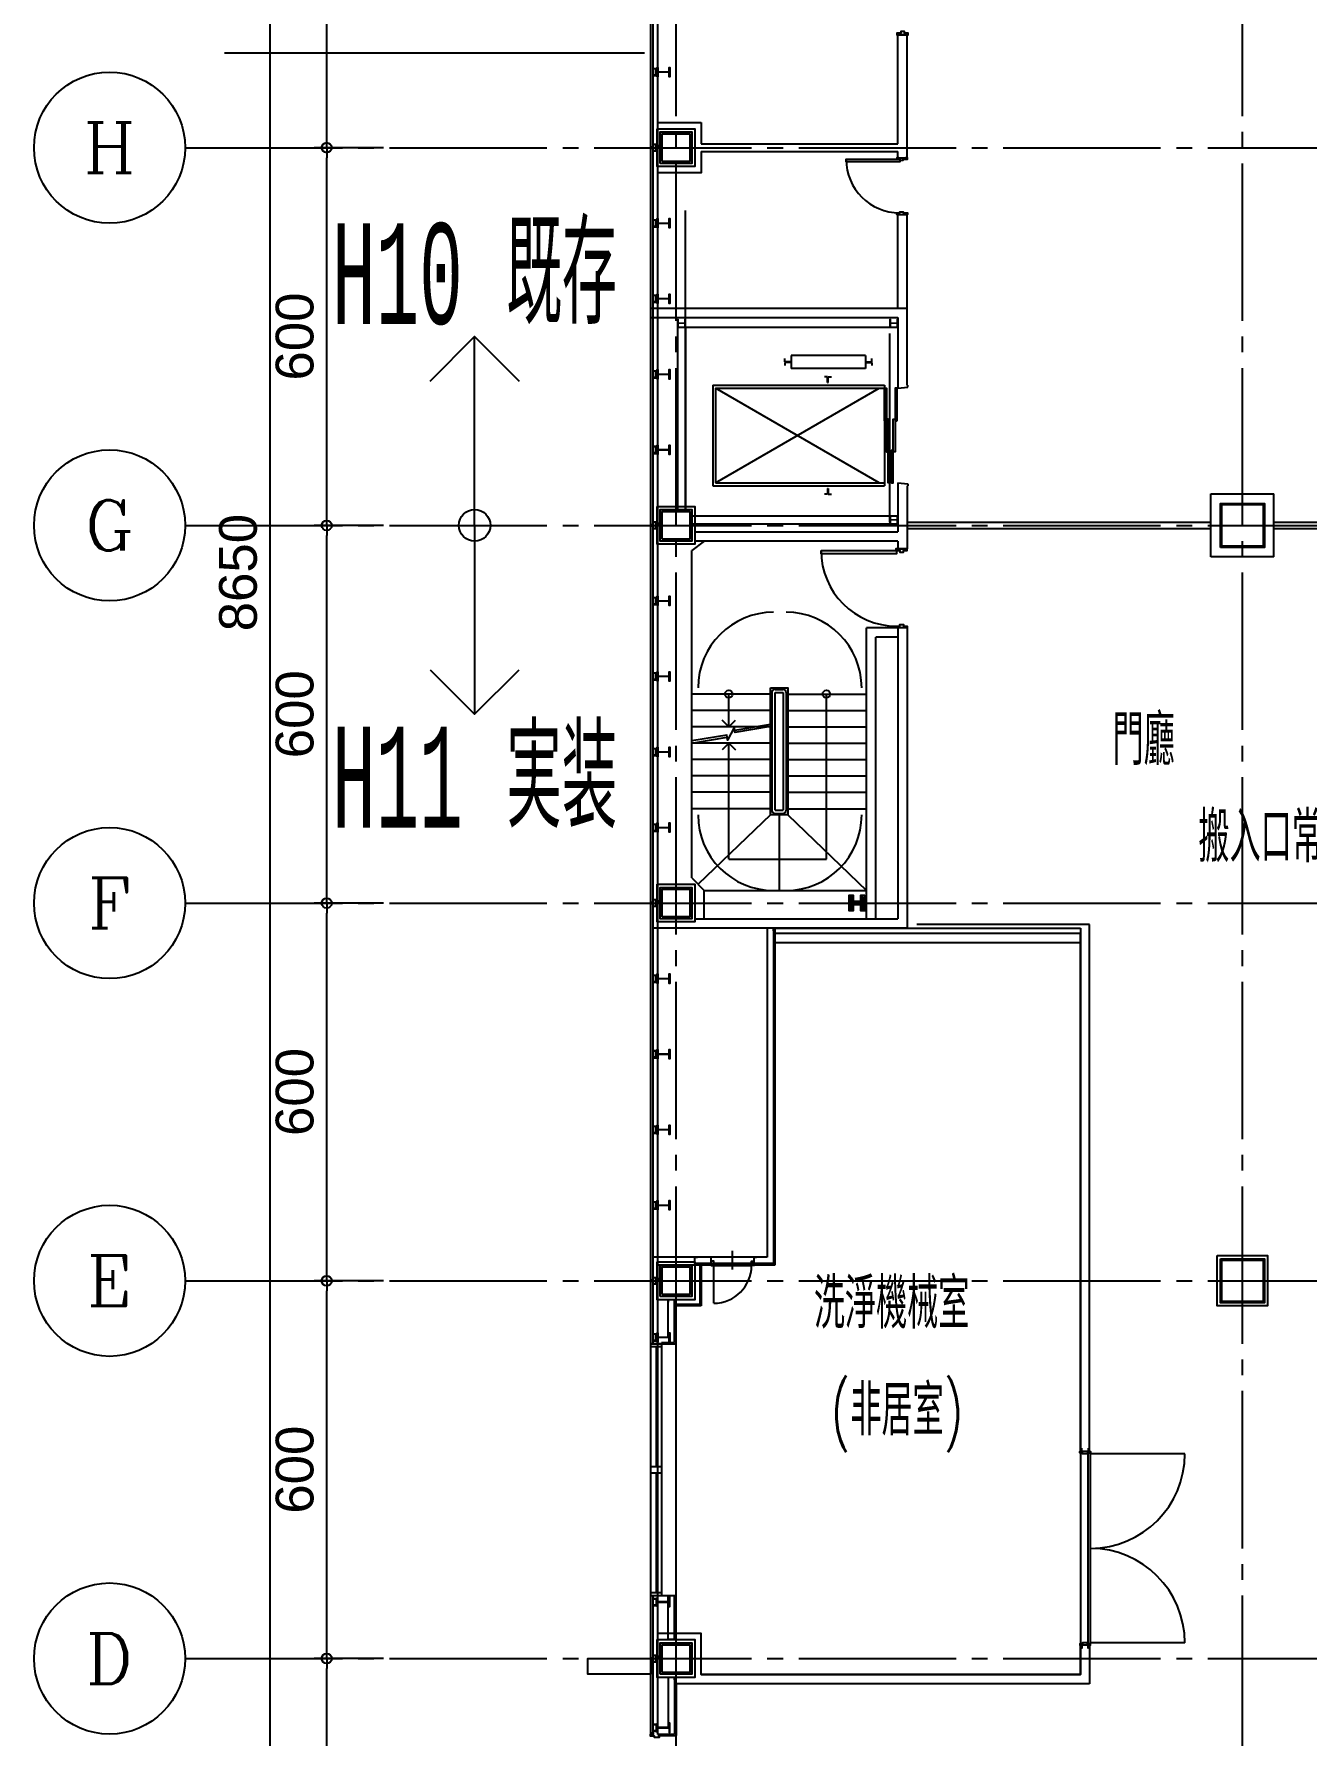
# Model space of a CAD drawing. Header units: millimetres. Extents: x -48783 to 29932, y 8989 to 23940.
# Drawn here: x -1020 to 1002, y 13227 to 15930 of the extents above; entities that cross this region are included whole.
import ezdxf
from ezdxf.enums import TextEntityAlignment as Align

# ---------------------------------------------------------------- set-up
doc = ezdxf.new("R2010")
doc.units = ezdxf.units.MM
doc.header["$LTSCALE"] = 100
doc.linetypes.add('X-N-FAB-L20$0$COL-CEN-LIN', pattern=[3.25, 2.5, -0.25, 0.25, -0.25])
for name, color, linetype in [('0-XREF', 7, 'Continuous'), ('X-N-FAB-L20$0$0-MC', 8, 'Continuous'), ('X-N-FAB-L20$0$0-NC', 8, 'Continuous'), ('X-N-FAB-L20$0$08', 8, 'Continuous'), ('X-N-FAB-L20$0$BLOCK', 8, 'Continuous'), ('X-N-FAB-L20$0$CCL', 8, 'X-N-FAB-L20$0$COL-CEN-LIN'), ('X-N-FAB-L20$0$COL', 8, 'Continuous'), ('X-N-FAB-L20$0$COL-S', 8, 'Continuous')]:
    doc.layers.add(name, color=color, linetype=linetype)
doc.layers.add('X-N-FAB-L20$0$A-BLOCK', color=8, linetype='Continuous', plot=False)
doc.layers.add('X-N-FAB-L20$0$DIM', color=8, linetype='Continuous', plot=False)
doc.layers.add('X-N-FAB-L20$0$ARC', color=8, linetype='Continuous', lineweight=0)
doc.layers.add('X-N-FAB-L20$0$STEEL1', color=8, linetype='Continuous', lineweight=0)
doc.styles.add('X-N-FAB-L20$0$ATS', font='monotxt', dxfattribs={"bigfont": 'BIGFONT'})
doc.styles.add('X-N-FAB-L20$0$COL-NUM', font='romanc')
doc.styles.add('X-N-FAB-L20$0$DimStyUse', font='romans.shx', dxfattribs={"width": 0.7})
doc.styles.add('X-N-FAB-L20$0$Gen-Text', font='arial.ttf', dxfattribs={"height": 2.5})
doc.styles.add('X-N-FAB-L20$0$JEH', font='SIMPLEX.shx', dxfattribs={"bigfont": 'genie.shx'})
doc.dimstyles.new('X-N-FAB-L20$0$CIRL', dxfattribs={"dimtxt": 30, "dimasz": 8, "dimexe": 8, "dimexo": 0, "dimgap": 5, "dimtad": 1, "dimdsep": 46, "dimtxsty": 'X-N-FAB-L20$0$DimStyUse', "dimblk": 'X-N-FAB-L20$0$_Origin', "dimcen": 10, "dimdle": 8, "dimclrt": 2, "dimazin": 0, "dimtfac": 1, "dimtix": 1, "dimtmove": 2, "dimatfit": 3, "dimfxl": 10, "dimtolj": 1, "dimarcsym": 0})

# ---------------------------------------------------------------- blocks, each defined once
blk = doc.blocks.new('X-N-FAB-L20$0$cn-y')
at = {"layer": 'X-N-FAB-L20$0$0-MC'}
blk.add_circle((-50, 0), 50, dxfattribs=at)
at = {"layer": 'X-N-FAB-L20$0$0-NC', "style": 'X-N-FAB-L20$0$COL-NUM'}
blk.add_attdef('GRID-Y', text='', height=50, dxfattribs=at).set_placement((-50, 0), align=Align.MIDDLE_CENTER)
blk = doc.blocks.new('X-N-FAB-L20$0$_Origin')
at = {"color": 0, "linetype": 'ByBlock', "lineweight": -2}
blk.add_line((0, 0), (-1, 0), dxfattribs=at)
blk.add_circle((0, 0), 0.5, dxfattribs=at)
blk = doc.blocks.new('*D118')
at = {"layer": 'X-N-FAB-L20$0$DIM', "color": 0, "lineweight": -2, "transparency": 16777216}
for p, q in [((465, 8800), (355, 8800)), ((375, 166), (375, 8784)), ((465, 150), (355, 150))]:
    blk.add_line(p, q, dxfattribs=at)
at = {"layer": 'X-N-FAB-L20$0$DIM', "color": 0, "lineweight": -2, "transparency": 16777216, "xscale": 16, "yscale": 16, "zscale": 16}
for p, rotation in [((375, 8800), 90), ((375, 150), 270)]:
    blk.add_blockref('X-N-FAB-L20$0$_Origin', p, dxfattribs=dict(at, rotation=rotation))
at = {"layer": 'X-N-FAB-L20$0$DIM', "color": 2, "transparency": 16777216, "insert": (324.4, 4475), "char_height": 2.5, "attachment_point": 5, "rotation": 90, "style": 'X-N-FAB-L20$0$Gen-Text'}
blk.add_mtext('\\A1;{\\H24x;8650}', dxfattribs=at)
blk = doc.blocks.new('*D122')
at = {"layer": 'X-N-FAB-L20$0$DIM', "color": 0, "lineweight": -2, "transparency": 16777216}
for p, q in [((555, 2750), (445, 2750)), ((465, 2166), (465, 2734)), ((555, 2150), (445, 2150))]:
    blk.add_line(p, q, dxfattribs=at)
at = {"layer": 'X-N-FAB-L20$0$DIM', "color": 0, "lineweight": -2, "transparency": 16777216, "xscale": 16, "yscale": 16, "zscale": 16}
for p, rotation in [((465, 2750), 90), ((465, 2150), 270)]:
    blk.add_blockref('X-N-FAB-L20$0$_Origin', p, dxfattribs=dict(at, rotation=rotation))
at = {"layer": 'X-N-FAB-L20$0$DIM', "color": 2, "transparency": 16777216, "insert": (414.4, 2450), "char_height": 2.5, "attachment_point": 5, "rotation": 90, "style": 'X-N-FAB-L20$0$Gen-Text'}
blk.add_mtext('\\A1;{\\H24x;600}', dxfattribs=at)
blk = doc.blocks.new('*D123')
at = {"layer": 'X-N-FAB-L20$0$DIM', "color": 0, "lineweight": -2, "transparency": 16777216}
for p, q in [((555, 3350), (445, 3350)), ((465, 2766), (465, 3334)), ((555, 2750), (445, 2750))]:
    blk.add_line(p, q, dxfattribs=at)
at = {"layer": 'X-N-FAB-L20$0$DIM', "color": 0, "lineweight": -2, "transparency": 16777216, "xscale": 16, "yscale": 16, "zscale": 16}
for p, rotation in [((465, 3350), 90), ((465, 2750), 270)]:
    blk.add_blockref('X-N-FAB-L20$0$_Origin', p, dxfattribs=dict(at, rotation=rotation))
at = {"layer": 'X-N-FAB-L20$0$DIM', "color": 2, "transparency": 16777216, "insert": (414.4, 3050), "char_height": 2.5, "attachment_point": 5, "rotation": 90, "style": 'X-N-FAB-L20$0$Gen-Text'}
blk.add_mtext('\\A1;{\\H24x;600}', dxfattribs=at)
blk = doc.blocks.new('*D124')
at = {"layer": 'X-N-FAB-L20$0$DIM', "color": 0, "lineweight": -2, "transparency": 16777216}
for p, q in [((555, 3950), (445, 3950)), ((465, 3366), (465, 3934)), ((555, 3350), (445, 3350))]:
    blk.add_line(p, q, dxfattribs=at)
at = {"layer": 'X-N-FAB-L20$0$DIM', "color": 0, "lineweight": -2, "transparency": 16777216, "xscale": 16, "yscale": 16, "zscale": 16}
for p, rotation in [((465, 3950), 90), ((465, 3350), 270)]:
    blk.add_blockref('X-N-FAB-L20$0$_Origin', p, dxfattribs=dict(at, rotation=rotation))
at = {"layer": 'X-N-FAB-L20$0$DIM', "color": 2, "transparency": 16777216, "insert": (414.4, 3650), "char_height": 2.5, "attachment_point": 5, "rotation": 90, "style": 'X-N-FAB-L20$0$Gen-Text'}
blk.add_mtext('\\A1;{\\H24x;600}', dxfattribs=at)
blk = doc.blocks.new('*D125')
at = {"layer": 'X-N-FAB-L20$0$DIM', "color": 0, "lineweight": -2, "transparency": 16777216}
for p, q in [((555, 4550), (445, 4550)), ((465, 3966), (465, 4534)), ((555, 3950), (445, 3950))]:
    blk.add_line(p, q, dxfattribs=at)
at = {"layer": 'X-N-FAB-L20$0$DIM', "color": 0, "lineweight": -2, "transparency": 16777216, "xscale": 16, "yscale": 16, "zscale": 16}
for p, rotation in [((465, 4550), 90), ((465, 3950), 270)]:
    blk.add_blockref('X-N-FAB-L20$0$_Origin', p, dxfattribs=dict(at, rotation=rotation))
at = {"layer": 'X-N-FAB-L20$0$DIM', "color": 2, "transparency": 16777216, "insert": (414.4, 4250), "char_height": 2.5, "attachment_point": 5, "rotation": 90, "style": 'X-N-FAB-L20$0$Gen-Text'}
blk.add_mtext('\\A1;{\\H24x;600}', dxfattribs=at)
blk = doc.blocks.new('*D126')
at = {"layer": 'X-N-FAB-L20$0$DIM', "color": 0, "lineweight": -2, "transparency": 16777216}
for p, q in [((555, 5150), (445, 5150)), ((465, 4566), (465, 5134)), ((555, 4550), (445, 4550))]:
    blk.add_line(p, q, dxfattribs=at)
at = {"layer": 'X-N-FAB-L20$0$DIM', "color": 0, "lineweight": -2, "transparency": 16777216, "xscale": 16, "yscale": 16, "zscale": 16}
for p, rotation in [((465, 5150), 90), ((465, 4550), 270)]:
    blk.add_blockref('X-N-FAB-L20$0$_Origin', p, dxfattribs=dict(at, rotation=rotation))
at = {"layer": 'X-N-FAB-L20$0$DIM', "color": 2, "transparency": 16777216, "insert": (414.4, 4850), "char_height": 2.5, "attachment_point": 5, "rotation": 90, "style": 'X-N-FAB-L20$0$Gen-Text'}
blk.add_mtext('\\A1;{\\H24x;600}', dxfattribs=at)
blk = doc.blocks.new('*D127')
at = {"layer": 'X-N-FAB-L20$0$DIM', "color": 0, "lineweight": -2, "transparency": 16777216}
for p, q in [((555, 5750), (445, 5750)), ((465, 5166), (465, 5734)), ((555, 5150), (445, 5150))]:
    blk.add_line(p, q, dxfattribs=at)
at = {"layer": 'X-N-FAB-L20$0$DIM', "color": 0, "lineweight": -2, "transparency": 16777216, "xscale": 16, "yscale": 16, "zscale": 16}
for p, rotation in [((465, 5750), 90), ((465, 5150), 270)]:
    blk.add_blockref('X-N-FAB-L20$0$_Origin', p, dxfattribs=dict(at, rotation=rotation))
at = {"layer": 'X-N-FAB-L20$0$DIM', "color": 2, "transparency": 16777216, "insert": (414.4, 5450), "char_height": 2.5, "attachment_point": 5, "rotation": 90, "style": 'X-N-FAB-L20$0$Gen-Text'}
blk.add_mtext('\\A1;{\\H24x;600}', dxfattribs=at)
blk = doc.blocks.new('X-N-FAB-L20$0$A$C3a14f8e9')
at = {"layer": 'X-N-FAB-L20$0$COL'}
blk.add_lwpolyline([(0, 80), (80, 80), (80, 0), (0, 0)], close=True, dxfattribs=at)
at = {"layer": 'X-N-FAB-L20$0$COL-S'}
for points in [[(5, 75), (75, 75), (75, 5), (5, 5)], [(7, 73), (73, 73), (73, 7), (7, 7)]]:
    blk.add_lwpolyline(points, close=True, dxfattribs=at)
blk = doc.blocks.new('X-N-FAB-L20$0$A$C028b1125')
at = {"layer": 'X-N-FAB-L20$0$COL'}
blk.add_lwpolyline([(0, 60), (60, 60), (60, 0), (0, 0)], close=True, dxfattribs=at)
at = {"layer": 'X-N-FAB-L20$0$COL-S'}
for points in [[(5, 5), (5, 55), (55, 55), (55, 5)], [(8, 8), (8, 52), (52, 52), (52, 8)]]:
    blk.add_lwpolyline(points, close=True, dxfattribs=at)
blk = doc.blocks.new('X-N-FAB-L20$0$A$C0e89b959')
at = {"layer": 'X-N-FAB-L20$0$ARC'}
for q in [(100, 100), (0, 0)]:
    blk.add_line((100, 0), q, dxfattribs=at)
at = {"layer": 'X-N-FAB-L20$0$COL'}
for p, q in [((0, 0), (0, 100)), ((0, 100), (100, 100))]:
    blk.add_line(p, q, dxfattribs=at)
at = {"layer": 'X-N-FAB-L20$0$COL-S'}
for points in [[(15, 15), (15, 85), (85, 85), (85, 15)], [(15, 15), (15, 85), (85, 85), (85, 15)], [(17, 17), (17, 83), (83, 83), (83, 17)], [(17, 17), (17, 83), (83, 83), (83, 17)]]:
    blk.add_lwpolyline(points, close=True, dxfattribs=at)
blk = doc.blocks.new('X-N-FAB-L20$0$A$C4DFC7D4D')
at = {"layer": 'X-N-FAB-L20$0$STEEL1'}
blk.add_lwpolyline([(0, 0), (0, 150), (11, 150), (11, 79), (139, 79), (139, 150), (150, 150), (150, 0), (139, 0), (139, 71), (11, 71), (11, 0)], close=True, dxfattribs=at)
blk = doc.blocks.new('X-N-FAB-L20$0$A$C1d07c4d4')
for centre, radius in [((397.4, 4525), 25), ((801.2, 4257), 6), ((956.4, 4257), 6)]:
    blk.add_circle(centre, radius)
at = {"layer": 'X-N-FAB-L20$0$08'}
for p, q in [((677.4, 3225), (677.4, 5825)), ((680.9, 3225), (680.9, 5825)), ((688.4, 3225), (688.4, 5825)), ((1084.9, 5304.3), (1069.9, 5304.3)), ((1069.9, 5131), (1069.9, 5304.3)), ((1084.9, 5109), (1084.9, 5304.3)), ((667.4, 5275), (0, 5275)), ((688.4, 5165), (757.4, 5165)), ((757.4, 5165), (757.4, 5131)), ((757.4, 5131), (1069.9, 5131)), ((757.4, 5119), (1069.9, 5119)), ((1069.9, 5109), (1069.9, 5119)), ((1069.9, 5109), (1084.9, 5109)), ((732.4, 4550), (732.4, 5025)), ((1069.9, 4870), (1069.9, 5019)), ((1069.9, 5019), (1084.9, 5019)), ((1084.9, 4747.8), (1084.9, 5019)), ((677.4, 4870), (1084.9, 4870)), ((677.4, 4855), (1069.9, 4855)), ((719.9, 4840), (1069.9, 4840)), ((719.9, 4840), (719.9, 4550)), ((732.4, 4840), (732.4, 4550)), ((1069.9, 4855), (1069.9, 4742.8)), ((397.4, 4525), (397.4, 4825)), ((1057.4, 4530), (1057.4, 4830)), ((890.3, 4785), (890.3, 4790)), ((1018.3, 4795), (900.3, 4795)), ((900.3, 4795), (900.3, 4774)), ((1018.3, 4795), (1018.3, 4774)), ((1028.3, 4785), (1028.3, 4790)), ((899.3, 4785), (890.3, 4785)), ((899.3, 4784), (890.3, 4784)), ((890.3, 4784), (890.3, 4779)), ((899.3, 4785), (899.3, 4784)), ((1018.3, 4774), (900.3, 4774)), ((958.3, 4760.8), (953.3, 4760.8)), ((958.3, 4751.8), (958.3, 4760.8)), ((959.3, 4760.8), (964.3, 4760.8)), ((959.3, 4751.8), (959.3, 4760.8)), ((1019.3, 4785), (1028.3, 4785)), ((1019.3, 4785), (1019.3, 4784)), ((1019.3, 4784), (1028.3, 4784)), ((1028.3, 4784), (1028.3, 4779)), ((776, 4747.8), (1048.6, 4747.8)), ((776, 4747.8), (776, 4587.8)), ((780.4, 4742.8), (1040.4, 4742.8)), ((1040.4, 4592.8), (780.4, 4742.8)), ((780.4, 4592.8), (1040.4, 4742.8)), ((780.4, 4742.8), (780.4, 4592.8)), ((958.3, 4751.8), (959.3, 4751.8)), ((1040.4, 4742.8), (1048.6, 4742.8)), ((1040.4, 4742.8), (1040.4, 4742.8)), ((1048.6, 4747.8), (1048.6, 4587.8)), ((1069.9, 4742.8), (1085.9, 4744.8)), ((1085.9, 4747.8), (1084.9, 4747.8)), ((1085.9, 4744.8), (1085.9, 4747.8)), ((776, 4587.8), (1048.6, 4587.8)), ((780.4, 4592.8), (1040.4, 4592.8)), ((958.3, 4574.8), (953.3, 4574.8)), ((958.3, 4583.8), (958.3, 4574.8)), ((958.3, 4583.8), (959.3, 4583.8)), ((959.3, 4583.8), (959.3, 4574.8)), ((959.3, 4574.8), (964.3, 4574.8)), ((1040.4, 4592.8), (1040.4, 4592.8)), ((1040.4, 4592.8), (1048.6, 4592.8)), ((1069.9, 4592.8), (1085.9, 4590.8)), ((1069.9, 4592.8), (1069.9, 4515)), ((1084.9, 4587.8), (1084.9, 4487.5)), ((1085.9, 4587.8), (1084.9, 4587.8)), ((1085.9, 4590.8), (1085.9, 4587.8)), ((1567.4, 4475), (1567.4, 4575)), ((1567.4, 4575), (1667.4, 4575)), ((1667.4, 4475), (1667.4, 4575)), ((397.4, 4525), (397.4, 4225)), ((742.4, 4540), (1069.9, 4540)), ((742.4, 4527.5), (1069.9, 4527.5)), ((747.4, 4515), (1069.9, 4515)), ((747.4, 4515), (1017.4, 4515)), ((1084.9, 4530), (1567.4, 4530)), ((1084.9, 4520), (1567.4, 4520)), ((1667.4, 4530), (1919.9, 4530)), ((1667.4, 4520), (1919.9, 4520)), ((762.4, 4500), (742.4, 4485)), ((1069.9, 4500), (747.4, 4500)), ((1069.9, 4500), (1069.9, 4487.5)), ((1084.9, 4500), (1084.9, 4487.5)), ((742.4, 3965), (742.4, 4485)), ((1069.9, 4487.5), (1084.9, 4487.5)), ((1667.4, 4475), (1567.4, 4475)), ((1084.9, 4362.5), (1019.9, 4362.5)), ((1019.9, 3900), (1019.9, 4362.5)), ((1069.9, 4362.5), (1069.9, 3900)), ((1084.9, 4362.5), (1084.9, 3885)), ((1034.9, 3900), (1034.9, 4347.5)), ((1069.9, 4347.5), (1034.9, 4347.5)), ((867.4, 4257), (742.4, 4257)), ((801.2, 4205), (801.2, 4257)), ((869.9, 4259.5), (869.9, 4072.5)), ((874.9, 4264.5), (887.4, 4264.5)), ((874.9, 4072.5), (874.9, 4259.5)), ((874.9, 4259.5), (887.4, 4259.5)), ((887.4, 4259.5), (887.4, 4072.5)), ((892.4, 4259.5), (892.4, 4072.5)), ((894.9, 4257), (1019.9, 4257)), ((956.4, 3995), (956.4, 4257)), ((867.4, 4231), (742.4, 4231)), ((894.9, 4231), (1019.9, 4231)), ((867.4, 4205), (742.4, 4205)), ((742.4, 4183.2), (798, 4192.4)), ((801.2, 4205), (790.6, 4215.6)), ((801.2, 4205), (811.8, 4215.6)), ((810.8, 4199.5), (867.4, 4209)), ((811.3, 4196.5), (867.4, 4205.9)), ((894.9, 4205), (1019.9, 4205)), ((742.4, 4179), (798.7, 4188.4)), ((867.4, 4179), (742.4, 4179)), ((801.2, 4179), (790.6, 4168.4)), ((801.2, 4179), (811.8, 4168.4)), ((801.2, 3995), (801.2, 4179)), ((894.9, 4179), (1019.9, 4179)), ((867.4, 4153), (742.4, 4153)), ((894.9, 4153), (1019.9, 4153)), ((867.4, 4127), (742.4, 4127)), ((894.9, 4127), (1019.9, 4127)), ((867.4, 4101), (742.4, 4101)), ((894.9, 4101), (1019.9, 4101)), ((867.4, 4075), (742.4, 4075)), ((867.4, 4065), (752.4, 3955)), ((874.9, 4072.5), (887.4, 4072.5)), ((874.9, 4067.5), (887.4, 4067.5)), ((881.2, 4065), (881.2, 3945)), ((894.9, 4075), (1019.9, 4075)), ((894.9, 4065), (1019.9, 3945)), ((801.2, 3995), (956.4, 3995)), ((742.4, 3965), (762.4, 3945)), ((762.4, 3900), (762.4, 3945)), ((762.4, 3945), (1019.9, 3945)), ((747.4, 3900), (1069.9, 3900)), ((1084.9, 3885), (680.9, 3885)), ((862.4, 3885), (862.4, 3362.5)), ((872.4, 3885), (872.4, 3352.5)), ((874.6, 3885), (874.6, 3350.3)), ((1360.2, 3876.8), (874.6, 3876.8)), ((1374.6, 3891.2), (1099.9, 3891.2)), ((1360.2, 3054), (1360.2, 3876.8)), ((1374.6, 3054.3), (1374.6, 3891.2)), ((1360.2, 3861.8), (874.6, 3861.8)), ((862.4, 3362.5), (680.9, 3362.5)), ((773.4, 3352.5), (747.4, 3352.5)), ((755.2, 3352.5), (755.2, 3287.2)), ((807.4, 3342.8), (807.4, 3372.8)), ((872.4, 3352.5), (841.4, 3352.5)), ((757.4, 3350.3), (757.4, 3285)), ((773.4, 3350.3), (757.4, 3350.3)), ((777.4, 3289.3), (777.4, 3349.3)), ((874.6, 3350.3), (841.4, 3350.3)), ((705.2, 3235.3), (705.2, 3295)), ((715.2, 3227.2), (715.2, 3295)), ((755.2, 3287.2), (715.2, 3287.2)), ((717.4, 3225), (717.4, 3285)), ((757.4, 3285), (717.4, 3285)), ((677.4, 2825), (677.4, 3225)), ((694.4, 3225), (677.4, 3225)), ((677.4, 3225), (717.4, 3225)), ((694.4, 3220), (677.4, 3220)), ((685.9, 3220), (685.9, 3030)), ((694.4, 3227.2), (715.2, 3227.2)), ((694.4, 3225), (694.4, 2825)), ((717.4, 2825), (717.4, 3225)), ((677.4, 3030), (694.4, 3030)), ((1525.9, 3050), (1375.9, 3050)), ((677.4, 3020), (694.4, 3020)), ((685.9, 3020), (685.9, 2830)), ((677.4, 2830), (694.4, 2830)), ((677.4, 2825), (688.4, 2825)), ((677.4, 2825), (694.4, 2825)), ((677.4, 2604.5), (677.4, 2825)), ((677.4, 2825), (717.4, 2825)), ((680.9, 2604.5), (680.9, 2825)), ((688.4, 2604.5), (688.4, 2825)), ((705.2, 2755), (705.2, 2825)), ((715.2, 2755), (715.2, 2825)), ((717.4, 2765), (717.4, 2825)), ((1360.2, 2699.4), (1360.2, 2746)), ((1374.6, 2746), (1374.6, 2685)), ((1525.9, 2750), (1375.9, 2750)), ((705.2, 2695), (705.2, 2614.7)), ((715.2, 2695), (715.2, 2604.7)), ((717.4, 2685), (717.4, 2602.5)), ((1374.6, 2685), (717.4, 2685)), ((757.4, 2699.4), (1360.2, 2699.4)), ((677.4, 2606.5), (680.9, 2606.5)), ((688.4, 2604.7), (715.2, 2604.7)), ((688.4, 2602.5), (717.4, 2602.5))]:
    blk.add_line(p, q, dxfattribs=at)
for points in [[(1083.2, 5304.3), (1086.4, 5304.3), (1086.4, 5306.8), (1080.4, 5306.8), (1080.4, 5309.3), (1074.4, 5309.3), (1074.4, 5306.8), (1068.4, 5306.8), (1068.4, 5304.3), (1071.6, 5304.3)], [(685.9, 5240), (685.9, 5250), (680.9, 5250), (680.9, 5240)], [(682.4, 5250.6), (687.4, 5250.6), (687.4, 5245.6), (686.8, 5245.6), (686.8, 5250), (682.4, 5250)], [(687.4, 5237.5), (687.4, 5252.5), (688.3, 5252.5), (688.3, 5245.3), (706.5, 5245.3), (706.5, 5252.5), (707.4, 5252.5), (707.4, 5237.5), (706.5, 5237.5), (706.5, 5244.7), (688.3, 5244.7), (688.3, 5237.5)], [(682.4, 5239.4), (687.4, 5239.4), (687.4, 5244.4), (686.8, 5244.4), (686.8, 5240), (682.4, 5240)], [(687.4, 5155), (747.4, 5155), (747.4, 5095), (687.4, 5095)], [(692.4, 5100), (692.4, 5150), (742.4, 5150), (742.4, 5100)], [(695.4, 5103), (695.4, 5147), (739.4, 5147), (739.4, 5103)], [(677.4, 5124), (677.4, 5126), (680.9, 5126), (680.9, 5124)], [(685.9, 5120), (685.9, 5130), (680.9, 5130), (680.9, 5120)], [(685.9, 5122.5), (685.9, 5127.5), (690.9, 5127.5), (690.9, 5126.9), (686.5, 5126.9), (686.5, 5122.5)], [(687.4, 5127.5), (692.4, 5127.5), (692.4, 5132.5), (691.8, 5132.5), (691.8, 5128.1), (687.4, 5128.1)], [(1072.8, 5106.5), (1072.8, 5102.5), (987.8, 5102.5), (987.8, 5106.5)], [(685.9, 5000), (685.9, 5010), (680.9, 5010), (680.9, 5000)], [(682.4, 5010.6), (687.4, 5010.6), (687.4, 5005.6), (686.8, 5005.6), (686.8, 5010), (682.4, 5010)], [(682.4, 4999.4), (687.4, 4999.4), (687.4, 5004.4), (686.8, 5004.4), (686.8, 5000), (682.4, 5000)], [(687.4, 4997.5), (687.4, 5012.5), (688.3, 5012.5), (688.3, 5005.3), (706.5, 5005.3), (706.5, 5012.5), (707.4, 5012.5), (707.4, 4997.5), (706.5, 4997.5), (706.5, 5004.7), (688.3, 5004.7), (688.3, 4997.5)], [(685.9, 4880), (685.9, 4890), (680.9, 4890), (680.9, 4880)], [(682.4, 4890.6), (687.4, 4890.6), (687.4, 4885.6), (686.8, 4885.6), (686.8, 4890), (682.4, 4890)], [(682.4, 4879.4), (687.4, 4879.4), (687.4, 4884.4), (686.8, 4884.4), (686.8, 4880), (682.4, 4880)], [(687.4, 4877.5), (687.4, 4892.5), (688.3, 4892.5), (688.3, 4885.3), (706.5, 4885.3), (706.5, 4892.5), (707.4, 4892.5), (707.4, 4877.5), (706.5, 4877.5), (706.5, 4884.7), (688.3, 4884.7), (688.3, 4877.5)], [(685.9, 4760), (685.9, 4770), (680.9, 4770), (680.9, 4760)], [(682.4, 4770.6), (687.4, 4770.6), (687.4, 4765.6), (686.8, 4765.6), (686.8, 4770), (682.4, 4770)], [(682.4, 4759.4), (687.4, 4759.4), (687.4, 4764.4), (686.8, 4764.4), (686.8, 4760), (682.4, 4760)], [(687.4, 4757.5), (687.4, 4772.5), (688.3, 4772.5), (688.3, 4765.3), (706.5, 4765.3), (706.5, 4772.5), (707.4, 4772.5), (707.4, 4757.5), (706.5, 4757.5), (706.5, 4764.7), (688.3, 4764.7), (688.3, 4757.5)], [(1048.6, 4691.1), (1048.6, 4742.8), (1051.6, 4742.8), (1051.6, 4691.1)], [(1068.6, 4691.1), (1068.6, 4742.8), (1065.6, 4742.8), (1065.6, 4691.1)], [(1051.6, 4693.6), (1051.6, 4641.9), (1054.6, 4641.9), (1054.6, 4693.6)], [(1065.6, 4693.6), (1065.6, 4641.9), (1062.6, 4641.9), (1062.6, 4693.6)], [(682.4, 4650.6), (687.4, 4650.6), (687.4, 4645.6), (686.8, 4645.6), (686.8, 4650), (682.4, 4650)], [(687.4, 4637.5), (687.4, 4652.5), (688.3, 4652.5), (688.3, 4645.3), (706.5, 4645.3), (706.5, 4652.5), (707.4, 4652.5), (707.4, 4637.5), (706.5, 4637.5), (706.5, 4644.7), (688.3, 4644.7), (688.3, 4637.5)], [(685.9, 4640), (685.9, 4650), (680.9, 4650), (680.9, 4640)], [(682.4, 4639.4), (687.4, 4639.4), (687.4, 4644.4), (686.8, 4644.4), (686.8, 4640), (682.4, 4640)], [(1057.6, 4644.4), (1057.6, 4592.7), (1054.6, 4592.7), (1054.6, 4644.4)], [(1059.6, 4644.4), (1059.6, 4592.7), (1062.6, 4592.7), (1062.6, 4644.4)], [(687.4, 4555), (747.4, 4555), (747.4, 4495), (687.4, 4495)], [(692.4, 4550), (742.4, 4550), (742.4, 4500), (692.4, 4500)], [(692.4, 4500), (692.4, 4550), (742.4, 4550), (742.4, 4500)], [(695.4, 4503), (695.4, 4547), (739.4, 4547), (739.4, 4503)], [(1582.4, 4490), (1582.4, 4560), (1652.4, 4560), (1652.4, 4490)], [(1582.4, 4490), (1582.4, 4560), (1652.4, 4560), (1652.4, 4490)], [(1584.4, 4492), (1584.4, 4558), (1650.4, 4558), (1650.4, 4492)], [(1584.4, 4492), (1584.4, 4558), (1650.4, 4558), (1650.4, 4492)], [(677.4, 4524), (677.4, 4526), (680.9, 4526), (680.9, 4524)], [(685.9, 4520), (685.9, 4530), (680.9, 4530), (680.9, 4520)], [(685.9, 4522.5), (685.9, 4527.5), (690.9, 4527.5), (690.9, 4526.9), (686.5, 4526.9), (686.5, 4522.5)], [(687.4, 4527.5), (692.4, 4527.5), (692.4, 4532.5), (691.8, 4532.5), (691.8, 4528.1), (687.4, 4528.1)], [(948, 4485), (1067.9, 4485), (1067.9, 4480), (948, 4480)], [(1070.1, 4487.5), (1066.9, 4487.5), (1066.9, 4485), (1072.9, 4485), (1072.9, 4482.5), (1078.9, 4482.5), (1078.9, 4485), (1084.9, 4485), (1084.9, 4487.5), (1081.7, 4487.5)], [(685.9, 4400), (685.9, 4410), (680.9, 4410), (680.9, 4400)], [(682.4, 4410.6), (687.4, 4410.6), (687.4, 4405.6), (686.8, 4405.6), (686.8, 4410), (682.4, 4410)], [(687.4, 4397.5), (687.4, 4412.5), (688.3, 4412.5), (688.3, 4405.3), (706.5, 4405.3), (706.5, 4412.5), (707.4, 4412.5), (707.4, 4397.5), (706.5, 4397.5), (706.5, 4404.7), (688.3, 4404.7), (688.3, 4397.5)], [(682.4, 4399.4), (687.4, 4399.4), (687.4, 4404.4), (686.8, 4404.4), (686.8, 4400), (682.4, 4400)], [(1070.1, 4362.5), (1066.9, 4362.5), (1066.9, 4365), (1072.9, 4365), (1072.9, 4367.5), (1078.9, 4367.5), (1078.9, 4365), (1084.9, 4365), (1084.9, 4362.5), (1081.7, 4362.5)], [(685.9, 4280), (685.9, 4290), (680.9, 4290), (680.9, 4280)], [(682.4, 4290.6), (687.4, 4290.6), (687.4, 4285.6), (686.8, 4285.6), (686.8, 4290), (682.4, 4290)], [(682.4, 4279.4), (687.4, 4279.4), (687.4, 4284.4), (686.8, 4284.4), (686.8, 4280), (682.4, 4280)], [(687.4, 4277.5), (687.4, 4292.5), (688.3, 4292.5), (688.3, 4285.3), (706.5, 4285.3), (706.5, 4292.5), (707.4, 4292.5), (707.4, 4277.5), (706.5, 4277.5), (706.5, 4284.7), (688.3, 4284.7), (688.3, 4277.5)], [(685.9, 4160), (685.9, 4170), (680.9, 4170), (680.9, 4160)], [(682.4, 4170.6), (687.4, 4170.6), (687.4, 4165.6), (686.8, 4165.6), (686.8, 4170), (682.4, 4170)], [(682.4, 4159.4), (687.4, 4159.4), (687.4, 4164.4), (686.8, 4164.4), (686.8, 4160), (682.4, 4160)], [(687.4, 4157.5), (687.4, 4172.5), (688.3, 4172.5), (688.3, 4165.3), (706.5, 4165.3), (706.5, 4172.5), (707.4, 4172.5), (707.4, 4157.5), (706.5, 4157.5), (706.5, 4164.7), (688.3, 4164.7), (688.3, 4157.5)], [(685.9, 4040), (685.9, 4050), (680.9, 4050), (680.9, 4040)], [(682.4, 4050.6), (687.4, 4050.6), (687.4, 4045.6), (686.8, 4045.6), (686.8, 4050), (682.4, 4050)], [(682.4, 4039.4), (687.4, 4039.4), (687.4, 4044.4), (686.8, 4044.4), (686.8, 4040), (682.4, 4040)], [(687.4, 4037.5), (687.4, 4052.5), (688.3, 4052.5), (688.3, 4045.3), (706.5, 4045.3), (706.5, 4052.5), (707.4, 4052.5), (707.4, 4037.5), (706.5, 4037.5), (706.5, 4044.7), (688.3, 4044.7), (688.3, 4037.5)], [(687.4, 3955), (747.4, 3955), (747.4, 3895), (687.4, 3895)], [(687.4, 3955), (747.4, 3955), (747.4, 3895), (687.4, 3895)], [(687.4, 3955), (747.4, 3955), (747.4, 3895), (687.4, 3895)], [(692.4, 3950), (742.4, 3950), (742.4, 3900), (692.4, 3900)], [(692.4, 3900), (692.4, 3950), (742.4, 3950), (742.4, 3900)], [(677.4, 3924), (677.4, 3926), (680.9, 3926), (680.9, 3924)], [(685.9, 3920), (685.9, 3930), (680.9, 3930), (680.9, 3920)], [(685.9, 3922.5), (685.9, 3927.5), (690.9, 3927.5), (690.9, 3926.9), (686.5, 3926.9), (686.5, 3922.5)], [(687.4, 3927.5), (692.4, 3927.5), (692.4, 3932.5), (691.8, 3932.5), (691.8, 3928.1), (687.4, 3928.1)], [(695.4, 3903), (695.4, 3947), (739.4, 3947), (739.4, 3903)], [(1017.4, 3937.5), (1017.4, 3912.5), (1011, 3912.5), (1011, 3922), (998.9, 3922), (998.9, 3912.5), (992.4, 3912.5), (992.4, 3937.5), (998.9, 3937.5), (998.9, 3928), (1011, 3928), (1011, 3937.5)], [(1014.9, 3935), (1014.9, 3915), (1013.5, 3915), (1013.5, 3924.5), (996.4, 3924.5), (996.4, 3915), (994.9, 3915), (994.9, 3935), (996.4, 3935), (996.4, 3925.5), (1013.5, 3925.5), (1013.5, 3935)], [(1360.2, 3885), (1360.2, 2699.4), (757.4, 2699.4), (757.4, 2765), (688.4, 2765), (688.4, 3350.3), (874.6, 3350.3), (874.6, 3885)], [(687.4, 3797.5), (687.4, 3812.5), (688.3, 3812.5), (688.3, 3805.3), (706.5, 3805.3), (706.5, 3812.5), (707.4, 3812.5), (707.4, 3797.5), (706.5, 3797.5), (706.5, 3804.7), (688.3, 3804.7), (688.3, 3797.5)], [(685.9, 3800), (685.9, 3810), (680.9, 3810), (680.9, 3800)], [(682.4, 3810.6), (687.4, 3810.6), (687.4, 3805.6), (686.8, 3805.6), (686.8, 3810), (682.4, 3810)], [(682.4, 3799.4), (687.4, 3799.4), (687.4, 3804.4), (686.8, 3804.4), (686.8, 3800), (682.4, 3800)], [(685.9, 3680), (685.9, 3690), (680.9, 3690), (680.9, 3680)], [(682.4, 3690.6), (687.4, 3690.6), (687.4, 3685.6), (686.8, 3685.6), (686.8, 3690), (682.4, 3690)], [(682.4, 3679.4), (687.4, 3679.4), (687.4, 3684.4), (686.8, 3684.4), (686.8, 3680), (682.4, 3680)], [(687.4, 3677.5), (687.4, 3692.5), (688.3, 3692.5), (688.3, 3685.3), (706.5, 3685.3), (706.5, 3692.5), (707.4, 3692.5), (707.4, 3677.5), (706.5, 3677.5), (706.5, 3684.7), (688.3, 3684.7), (688.3, 3677.5)], [(685.9, 3560), (685.9, 3570), (680.9, 3570), (680.9, 3560)], [(682.4, 3570.6), (687.4, 3570.6), (687.4, 3565.6), (686.8, 3565.6), (686.8, 3570), (682.4, 3570)], [(687.4, 3557.5), (687.4, 3572.5), (688.3, 3572.5), (688.3, 3565.3), (706.5, 3565.3), (706.5, 3572.5), (707.4, 3572.5), (707.4, 3557.5), (706.5, 3557.5), (706.5, 3564.7), (688.3, 3564.7), (688.3, 3557.5)], [(682.4, 3559.4), (687.4, 3559.4), (687.4, 3564.4), (686.8, 3564.4), (686.8, 3560), (682.4, 3560)], [(685.9, 3440), (685.9, 3450), (680.9, 3450), (680.9, 3440)], [(682.4, 3450.6), (687.4, 3450.6), (687.4, 3445.6), (686.8, 3445.6), (686.8, 3450), (682.4, 3450)], [(682.4, 3439.4), (687.4, 3439.4), (687.4, 3444.4), (686.8, 3444.4), (686.8, 3440), (682.4, 3440)], [(687.4, 3437.5), (687.4, 3452.5), (688.3, 3452.5), (688.3, 3445.3), (706.5, 3445.3), (706.5, 3452.5), (707.4, 3452.5), (707.4, 3437.5), (706.5, 3437.5), (706.5, 3444.7), (688.3, 3444.7), (688.3, 3437.5)], [(687.4, 3355), (747.4, 3355), (747.4, 3295), (687.4, 3295)], [(677.4, 3324), (677.4, 3326), (680.9, 3326), (680.9, 3324)], [(685.9, 3320), (685.9, 3330), (680.9, 3330), (680.9, 3320)], [(685.9, 3322.5), (685.9, 3327.5), (690.9, 3327.5), (690.9, 3326.9), (686.5, 3326.9), (686.5, 3322.5)], [(687.4, 3327.5), (692.4, 3327.5), (692.4, 3332.5), (691.8, 3332.5), (691.8, 3328.1), (687.4, 3328.1)], [(692.4, 3300), (692.4, 3350), (742.4, 3350), (742.4, 3300)], [(695.4, 3303), (695.4, 3347), (739.4, 3347), (739.4, 3303)], [(776.4, 3349.3), (838.4, 3349.3), (838.4, 3352.3), (776.4, 3352.3)], [(685.9, 3230), (685.9, 3240), (680.9, 3240), (680.9, 3230)], [(682.4, 3240.6), (687.4, 3240.6), (687.4, 3235.6), (686.8, 3235.6), (686.8, 3240), (682.4, 3240)], [(682.4, 3229.4), (687.4, 3229.4), (687.4, 3234.4), (686.8, 3234.4), (686.8, 3230), (682.4, 3230)], [(687.4, 3227.5), (687.4, 3242.5), (688.3, 3242.5), (688.3, 3235.3), (706.5, 3235.3), (706.5, 3242.5), (707.4, 3242.5), (707.4, 3227.5), (706.5, 3227.5), (706.5, 3234.7), (688.3, 3234.7), (688.3, 3227.5)], [(1375.9, 2749), (1375.9, 3051), (1371.9, 3051), (1371.9, 2749)], [(685.9, 2820), (685.9, 2810), (680.9, 2810), (680.9, 2820)], [(682.4, 2820.6), (687.4, 2820.6), (687.4, 2815.6), (686.8, 2815.6), (686.8, 2820), (682.4, 2820)], [(682.4, 2809.4), (687.4, 2809.4), (687.4, 2814.4), (686.8, 2814.4), (686.8, 2810), (682.4, 2810)], [(687.4, 2822.5), (687.4, 2807.5), (688.3, 2807.5), (688.3, 2814.7), (706.5, 2814.7), (706.5, 2807.5), (707.4, 2807.5), (707.4, 2822.5), (706.5, 2822.5), (706.5, 2815.3), (688.3, 2815.3), (688.3, 2822.5)], [(687.4, 2755), (747.4, 2755), (747.4, 2695), (687.4, 2695)], [(687.4, 2727.5), (692.4, 2727.5), (692.4, 2732.5), (691.8, 2732.5), (691.8, 2728.1), (687.4, 2728.1)], [(692.4, 2700), (692.4, 2750), (742.4, 2750), (742.4, 2700)], [(695.4, 2703), (695.4, 2747), (739.4, 2747), (739.4, 2703)], [(677.4, 2700), (577.4, 2700), (577.4, 2725), (677.4, 2725)], [(677.4, 2724), (677.4, 2726), (680.9, 2726), (680.9, 2724)], [(685.9, 2720), (685.9, 2730), (680.9, 2730), (680.9, 2720)], [(685.9, 2722.5), (685.9, 2727.5), (690.9, 2727.5), (690.9, 2726.9), (686.5, 2726.9), (686.5, 2722.5)], [(687.4, 2622.5), (687.4, 2607.5), (688.3, 2607.5), (688.3, 2614.7), (706.5, 2614.7), (706.5, 2607.5), (707.4, 2607.5), (707.4, 2622.5), (706.5, 2622.5), (706.5, 2615.3), (688.3, 2615.3), (688.3, 2622.5)], [(685.9, 2620), (685.9, 2610), (680.9, 2610), (680.9, 2620)], [(682.4, 2620.6), (687.4, 2620.6), (687.4, 2615.6), (686.8, 2615.6), (686.8, 2620), (682.4, 2620)], [(682.4, 2609.4), (687.4, 2609.4), (687.4, 2614.4), (686.8, 2614.4), (686.8, 2610), (682.4, 2610)]]:
    blk.add_lwpolyline(points, close=True, dxfattribs=at)
for points in [[(677.2, 5121.2), (677.2, 5124.2), (678.8, 5124.2), (678.8, 5125.8), (677.2, 5125.8), (677.2, 5128.8)], [(757.4, 5119), (757.4, 5085), (688.4, 5085)], [(1071.5, 5109), (1068.3, 5109), (1068.3, 5106.5), (1072.8, 5106.5), (1072.8, 5105), (1078.3, 5105), (1078.3, 5106.5), (1085.3, 5106.5), (1085.3, 5109), (1082.1, 5109)], [(1071.5, 5019), (1068.3, 5019), (1068.3, 5021.5), (1072.8, 5021.5), (1072.8, 5023), (1078.3, 5023), (1078.3, 5021.5), (1085.3, 5021.5), (1085.3, 5019), (1082.1, 5019)], [(326.7, 4754.3), (397.4, 4825), (468.1, 4754.3)], [(677.2, 4521.2), (677.2, 4524.2), (678.8, 4524.2), (678.8, 4525.8), (677.2, 4525.8), (677.2, 4528.8)], [(326.7, 4295.7), (397.4, 4225), (468.1, 4295.7)], [(867.4, 4267), (894.9, 4267), (894.9, 4065), (867.4, 4065), (867.4, 4065), (867.4, 4267)], [(811.5, 4194.8), (810, 4204.2), (799.4, 4184), (798, 4192.8)], [(677.2, 3921.2), (677.2, 3924.2), (678.8, 3924.2), (678.8, 3925.8), (677.2, 3925.8), (677.2, 3928.8)], [(871.4, 3881), (872.4, 3881), (872.4, 3885), (862.4, 3885), (862.4, 3881), (863.4, 3881)], [(751.4, 3353.5), (751.4, 3352.5), (747.4, 3352.5), (747.4, 3362.5), (751.4, 3362.5), (751.4, 3361.5)], [(769.4, 3353.5), (769.4, 3352.5), (773.4, 3352.5), (773.4, 3362.5), (769.4, 3362.5), (769.4, 3361.5)], [(773.4, 3351.8), (773.4, 3349.3), (775.9, 3349.3), (775.9, 3352.8), (777.4, 3352.8), (777.4, 3356.3), (773.4, 3356.3)], [(841.4, 3351.8), (841.4, 3349.3), (838.9, 3349.3), (838.9, 3352.8), (837.4, 3352.8), (837.4, 3356.3), (841.4, 3356.3)], [(845.4, 3353.5), (845.4, 3352.5), (841.4, 3352.5), (841.4, 3362.5), (845.4, 3362.5), (845.4, 3361.5)], [(677.2, 3321.2), (677.2, 3324.2), (678.8, 3324.2), (678.8, 3325.8), (677.2, 3325.8), (677.2, 3328.8)], [(714.2, 3291), (715.2, 3291), (715.2, 3295), (705.2, 3295), (705.2, 3291), (706.2, 3291)], [(1371.4, 3058), (1372.4, 3058), (1372.4, 3054), (1362.4, 3054), (1362.4, 3058), (1363.4, 3058)], [(1373.4, 3054), (1375.9, 3054), (1375.9, 3051.5), (1371.4, 3051.5), (1371.4, 3050), (1363.4, 3050), (1363.4, 3051.5), (1358.9, 3051.5), (1358.9, 3054), (1361.4, 3054)], [(714.2, 2759), (715.2, 2759), (715.2, 2755), (705.2, 2755), (705.2, 2759), (706.2, 2759)], [(1373.4, 2746), (1375.9, 2746), (1375.9, 2748.5), (1371.4, 2748.5), (1371.4, 2750), (1363.4, 2750), (1363.4, 2748.5), (1358.9, 2748.5), (1358.9, 2746), (1361.4, 2746)], [(1371.4, 2742), (1372.4, 2742), (1372.4, 2746), (1362.4, 2746), (1362.4, 2742), (1363.4, 2742)], [(677.2, 2721.3), (677.2, 2724.3), (678.8, 2724.3), (678.8, 2725.8), (677.2, 2725.8), (677.2, 2728.8)], [(714.2, 2691), (715.2, 2691), (715.2, 2695), (705.2, 2695), (705.2, 2691), (706.2, 2691)], [(678.9, 2604.5), (676.4, 2604.5), (676.4, 2602), (682.9, 2602), (682.9, 2600), (691.4, 2600), (691.4, 2602.5), (688.9, 2602.5)], [(678.9, 2604.5), (680.9, 2606.5), (680.9, 2604.5), (678.9, 2604.5), (678.9, 2606.5), (680.9, 2606.5)]]:
    blk.add_lwpolyline(points, dxfattribs=at)
blk.add_lwpolyline([(677.4, 2604.5), (678.9, 2604.5), (678.9, 2606.5), (677.4, 2606.5, -0.294457)], format="xyb", close=True, dxfattribs=at)
for centre, radius, start, end in [((1072.8, 5106.5), 85, 180, 270), ((1067.9, 4485), 120, 180, 270), ((872.4, 4267), 120, 90, 180), ((892.4, 4267), 120, 0, 90), ((874.9, 4259.5), 5, 90, 180), ((887.4, 4259.5), 5, 0, 90), ((872.4, 4065), 120, 180, 270), ((874.9, 4072.5), 5, 180, 270), ((887.4, 4072.5), 5, 270, 0), ((892.4, 4065), 120, 270, 0), ((777.4, 3349.3), 60, 270, 0), ((1375.9, 3050), 150, 270, 0), ((1375.9, 2750), 150, 0, 90)]:
    blk.add_arc(centre, radius, start, end, dxfattribs=at)
at = {"xscale": 0.08333333333139309, "yscale": 0.08333333333139309, "zscale": 0.08333333333139309, "rotation": 179.9999999980789}
for p in [(732.4, 4852.5), (1069.9, 4852.5), (1069.9, 4540), (1069.9, 4540)]:
    blk.add_blockref('X-N-FAB-L20$0$A$C4DFC7D4D', p, dxfattribs=at)
at = {"layer": 'X-N-FAB-L20$0$08', "style": 'X-N-FAB-L20$0$ATS', "width": 0.5}
for s, p in [('H10 既存', (397.4, 4925)), ('H11 実装', (397.4, 4125))]:
    blk.add_text(s, height=160, dxfattribs=at).set_placement(p, align=Align.MIDDLE_CENTER)
at = {"layer": 'X-N-FAB-L20$0$08', "style": 'X-N-FAB-L20$0$JEH', "width": 0.65}
for s, p in [('門廳', (1411.1, 4184.3)), ('搬入口常關門', (1547.5, 4030)), ('洗淨機械室', (936.5, 3289.1)), ('(非居室)', (963.3, 3119.3))]:
    blk.add_text(s, height=80, dxfattribs=at).set_placement(p, align=Align.MIDDLE_LEFT)
blk = doc.blocks.new('X-N-FAB-L20$0$A$C20c95bda')
at = {"layer": 'X-N-FAB-L20$0$CCL'}
for p, q in [((1020, 0), (1020, 9160)), ((1920, 0), (1920, 9160)), ((240, 5150), (28330, 5150)), ((240, 4550), (28330, 4550)), ((240, 3950), (28330, 3950)), ((240, 3350), (28330, 3350)), ((240, 2750), (28330, 2750))]:
    blk.add_line(p, q, dxfattribs=at)
at = {"layer": 'X-N-FAB-L20$0$A-BLOCK'}
ref = blk.add_blockref('X-N-FAB-L20$0$cn-y', (240, 5150), dxfattribs=dict(at, xscale=2.399999999999997, yscale=2.399999999999997, zscale=2.399999999999997))
ref.add_attrib('GRID-Y', 'H', dxfattribs={"layer": 'X-N-FAB-L20$0$0-NC', "height": 80, "style": 'X-N-FAB-L20$0$COL-NUM'}).set_placement((120, 5150), align=Align.MIDDLE_CENTER)
ref = blk.add_blockref('X-N-FAB-L20$0$cn-y', (240, 4550), dxfattribs=dict(at, xscale=2.399999999999997, yscale=2.399999999999997, zscale=2.399999999999997))
ref.add_attrib('GRID-Y', 'G', dxfattribs={"layer": 'X-N-FAB-L20$0$0-NC', "height": 80, "style": 'X-N-FAB-L20$0$COL-NUM'}).set_placement((120, 4550), align=Align.MIDDLE_CENTER)
ref = blk.add_blockref('X-N-FAB-L20$0$cn-y', (240, 3950), dxfattribs=dict(at, xscale=2.399999999999997, yscale=2.399999999999997, zscale=2.399999999999997))
ref.add_attrib('GRID-Y', 'F', dxfattribs={"layer": 'X-N-FAB-L20$0$0-NC', "height": 80, "style": 'X-N-FAB-L20$0$COL-NUM'}).set_placement((120, 3950), align=Align.MIDDLE_CENTER)
ref = blk.add_blockref('X-N-FAB-L20$0$cn-y', (240, 3350), dxfattribs=dict(at, xscale=2.399999999999997, yscale=2.399999999999997, zscale=2.399999999999997))
ref.add_attrib('GRID-Y', 'E', dxfattribs={"layer": 'X-N-FAB-L20$0$0-NC', "height": 80, "style": 'X-N-FAB-L20$0$COL-NUM'}).set_placement((120, 3350), align=Align.MIDDLE_CENTER)
ref = blk.add_blockref('X-N-FAB-L20$0$cn-y', (240, 2750), dxfattribs=dict(at, xscale=2.399999999999997, yscale=2.399999999999997, zscale=2.399999999999997))
ref.add_attrib('GRID-Y', 'D', dxfattribs={"layer": 'X-N-FAB-L20$0$0-NC', "height": 80, "style": 'X-N-FAB-L20$0$COL-NUM'}).set_placement((120, 2750), align=Align.MIDDLE_CENTER)
at = {"layer": 'X-N-FAB-L20$0$COL'}
for name, p in [('X-N-FAB-L20$0$A$C028b1125', (990, 5120)), ('X-N-FAB-L20$0$A$C0e89b959', (1870, 4500)), ('X-N-FAB-L20$0$A$C028b1125', (990, 4520)), ('X-N-FAB-L20$0$A$C028b1125', (990, 3920)), ('X-N-FAB-L20$0$A$C028b1125', (990, 3320)), ('X-N-FAB-L20$0$A$C3a14f8e9', (1880, 3310)), ('X-N-FAB-L20$0$A$C028b1125', (990, 2720))]:
    blk.add_blockref(name, p, dxfattribs=at)
at = {"layer": 'X-N-FAB-L20$0$DIM'}
for base, p1, p2, picture, middle in [((375, 8800), (465, 150), (465, 8800), '*D118', (324.366, 4475)), ((465, 5750), (555, 5150), (555, 5750), '*D127', (414.366, 5450)), ((465, 5150), (555, 4550), (555, 5150), '*D126', (414.366, 4850)), ((465, 4550), (555, 3950), (555, 4550), '*D125', (414.366, 4250)), ((465, 3950), (555, 3350), (555, 3950), '*D124', (414.366, 3650)), ((465, 3350), (555, 2750), (555, 3350), '*D123', (414.366, 3050)), ((465, 2750), (555, 2150), (555, 2750), '*D122', (414.366, 2450))]:
    dim = blk.add_linear_dim(base=base, p1=p1, p2=p2, angle=90, text='{\\H24x;<>}', dimstyle='X-N-FAB-L20$0$CIRL', override={"dimtxt": 60, "dimasz": 16, "dimexe": 20, "dimgap": 20, "dimtxsty": 'X-N-FAB-L20$0$Gen-Text'}, dxfattribs=at)
    dim.commit()
    dim.dimension.update_dxf_attribs({"geometry": picture, "text_midpoint": middle})
blk = doc.blocks.new('X-N-FAB-L20')
blk.add_blockref('X-N-FAB-L20$0$A$C1d07c4d4', (-717.4, 10625))
at = {"layer": 'X-N-FAB-L20$0$BLOCK'}
blk.add_blockref('X-N-FAB-L20$0$A$C20c95bda', (-1020, 10600), dxfattribs=at)

msp = doc.modelspace()

# ---------------------------------------------------------------- block references
at = {"layer": '0-XREF'}
msp.add_blockref('X-N-FAB-L20', (0, 0), dxfattribs=at)

doc.saveas('drawing.dxf')
